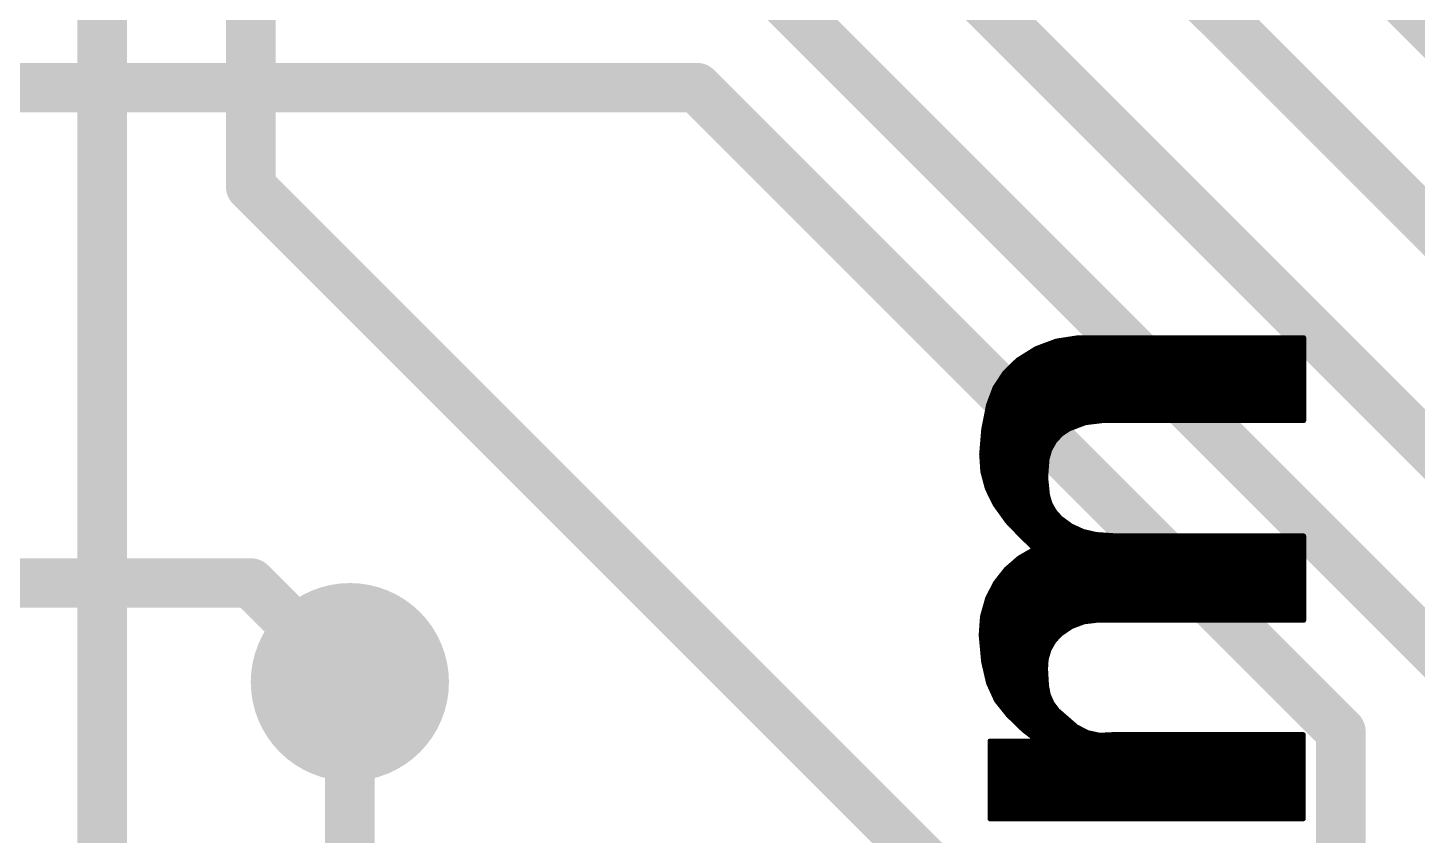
# Model space of a CAD drawing. Extents: x -0.1 to 53.5, y -15.6 to 62.5.
# Drawn here: x 7.75 to 14.87, y 19.03 to 23.17 of the extents above; entities that cross this region are included whole.
import ezdxf

# ---------------------------------------------------------------- set-up
doc = ezdxf.new("R2010")
doc.units = 0
for name, color, linetype in [('1', 12, 'CONTINUOUS'), ('16', 132, 'CONTINUOUS'), ('18', 110, 'CONTINUOUS'), ('21', 41, 'CONTINUOUS')]:
    doc.layers.add(name, color=color, linetype=linetype)

# ---------------------------------------------------------------- blocks, each defined once
blk = doc.blocks.new('ROUNDV')
at = {"const_width": 0.5}
blk.add_lwpolyline([(0, -0.25, 1), (0, 0.25, 1), (0, -0.25)], format="xyb", dxfattribs=at)

msp = doc.modelspace()

# ---------------------------------------------------------------- linework, layer by layer
at = {"layer": '1', "const_width": 0.254}
for points in [[(17.018, 21.082), (8.89, 29.21)], [(16.383, 20.701), (9.652, 27.432)], [(15.748, 20.193), (9.144, 26.797)], [(15.113, 19.812), (10.668, 24.257)], [(11.176, 22.86), (2.54, 22.86)], [(12.192, 21.844), (11.176, 22.86)], [(14.478, 19.558), (12.192, 21.844)], [(8.89, 20.32), (2.54, 20.32)], [(9.398, 19.812), (8.89, 20.32)], [(14.478, 17.653), (14.478, 19.558)]]:
    msp.add_lwpolyline(points, dxfattribs=at)
at = {"layer": '1', "const_width": 0.127}
for points in [[(11.2209, 22.9049, 1), (11.1311, 22.8151)], [(11.176, 22.7965, 1), (11.176, 22.9235)], [(12.2369, 21.8889, 1), (12.1471, 21.7991)], [(12.1471, 21.7991, 1), (12.2369, 21.8889)], [(8.9349, 20.3649, 1), (8.8451, 20.2751)], [(8.89, 20.2565, 1), (8.89, 20.3835)], [(9.3531, 19.7671, 1), (9.4429, 19.8569)], [(14.5415, 19.558, 1), (14.4145, 19.558)], [(14.4331, 19.5131, 1), (14.5229, 19.6029)]]:
    msp.add_lwpolyline(points, format="xyb", dxfattribs=at)
at = {"layer": '16', "const_width": 0.254}
for points in [[(8.89, 22.352), (8.89, 44.958)], [(8.128, 19.685), (8.128, 28.702)], [(14.732, 16.51), (8.89, 22.352)], [(9.398, 13.081), (9.398, 19.812)], [(8.128, 13.335), (8.128, 19.685)]]:
    msp.add_lwpolyline(points, dxfattribs=at)
at = {"layer": '16', "const_width": 0.127}
for points in [[(8.9349, 22.3969, 1), (8.8451, 22.3071)], [(8.8265, 22.352, 1), (8.9535, 22.352)], [(9.4615, 19.812, 1), (9.3345, 19.812)], [(8.1915, 19.685, 1), (8.0645, 19.685)], [(8.0645, 19.685, 1), (8.1915, 19.685)]]:
    msp.add_lwpolyline(points, format="xyb", dxfattribs=at)
at = {"layer": '21', "const_width": 0.0254}
for points in [[(13.0197, 21.5605), (13.1293, 21.5773)], [(13.1293, 21.5773), (14.2875, 21.5773)], [(14.2875, 21.5773), (14.2875, 21.1531)], [(12.8219, 21.463), (12.9158, 21.5218)], [(12.903, 21.5138), (14.2875, 21.5138)], [(12.9158, 21.5218), (13.0197, 21.5605)], [(12.9625, 21.5392), (14.2875, 21.5392)], [(13.0466, 21.5646), (14.2875, 21.5646)], [(12.7555, 21.3985), (12.8219, 21.463)], [(12.7958, 21.4376), (14.2875, 21.4376)], [(12.8219, 21.463), (14.2875, 21.463)], [(12.8625, 21.4884), (14.2875, 21.4884)], [(12.7048, 21.321), (12.7555, 21.3985)], [(12.7312, 21.3614), (14.2875, 21.3614)], [(12.7478, 21.3868), (14.2875, 21.3868)], [(12.7696, 21.4122), (14.2875, 21.4122)], [(12.6721, 21.2344), (12.7048, 21.321)], [(12.6912, 21.2852), (14.2875, 21.2852)], [(12.7008, 21.3106), (14.2875, 21.3106)], [(12.7146, 21.336), (14.2875, 21.336)], [(12.6472, 21.1084), (12.6721, 21.2344)], [(12.6721, 21.2344), (14.2875, 21.2344)], [(12.6817, 21.2598), (14.2875, 21.2598)], [(12.6571, 21.1582), (14.2875, 21.1582)], [(12.6621, 21.1836), (14.2875, 21.1836)], [(12.6671, 21.209), (14.2875, 21.209)], [(13.1685, 21.1421), (13.0835, 21.1099)], [(13.2588, 21.1531), (13.1685, 21.1421)], [(14.2875, 21.1531), (13.2588, 21.1531)], [(12.6365, 20.9804), (12.6472, 21.1084)], [(12.645, 21.082), (13.0427, 21.082)], [(12.6471, 21.1074), (13.0798, 21.1074)], [(12.652, 21.1328), (13.1439, 21.1328)], [(13.0427, 21.0821), (13.0094, 21.0456)], [(13.0835, 21.1099), (13.0427, 21.0821)], [(12.6386, 21.0058), (12.9872, 21.0058)], [(12.6408, 21.0312), (13.0014, 21.0312)], [(12.6429, 21.0566), (13.0195, 21.0566)], [(12.9853, 21.0025), (12.9718, 20.955)], [(13.0094, 21.0456), (12.9853, 21.0025)], [(12.6426, 20.891), (12.6365, 20.9804)], [(12.6365, 20.9804), (12.979, 20.9804)], [(12.6382, 20.955), (12.9718, 20.955)], [(12.64, 20.9296), (12.9699, 20.9296)], [(12.9718, 20.955), (12.9648, 20.8622)], [(12.6417, 20.9042), (12.968, 20.9042)], [(12.6658, 20.8044), (12.6426, 20.891)], [(12.6459, 20.8788), (12.9661, 20.8788)], [(12.9648, 20.8622), (12.9743, 20.7696)], [(12.6527, 20.8534), (12.9657, 20.8534)], [(12.6595, 20.828), (12.9683, 20.828)], [(12.7051, 20.7239), (12.6658, 20.8044)], [(12.6667, 20.8026), (12.9709, 20.8026)], [(12.6791, 20.7772), (12.9735, 20.7772)], [(12.6915, 20.7518), (12.9798, 20.7518)], [(12.7039, 20.7264), (12.9875, 20.7264)], [(12.7689, 20.635), (12.7051, 20.7239)], [(12.9743, 20.7696), (12.9876, 20.7261)], [(12.9876, 20.7261), (13.01, 20.6865)], [(12.7215, 20.701), (13.0018, 20.701)], [(12.7398, 20.6756), (13.0198, 20.6756)], [(12.758, 20.6502), (13.0438, 20.6502)], [(13.01, 20.6865), (13.0404, 20.6527)], [(13.0404, 20.6527), (13.0953, 20.6126)], [(12.8448, 20.5562), (12.7689, 20.635)], [(12.7787, 20.6248), (13.0786, 20.6248)], [(12.8032, 20.5994), (13.1242, 20.5994)], [(12.8277, 20.574), (13.2013, 20.574)], [(13.0953, 20.6126), (13.157, 20.5843)], [(13.157, 20.5843), (13.2232, 20.5689)], [(12.893, 20.5105), (12.8448, 20.5562)], [(12.8528, 20.5486), (14.2875, 20.5486)], [(12.8796, 20.5232), (14.2875, 20.5232)], [(12.9021, 20.5014), (12.893, 20.5105)], [(12.9048, 20.4974), (12.9021, 20.5014)], [(13.2232, 20.5689), (13.335, 20.5613)], [(13.335, 20.5613), (14.2875, 20.5613)], [(14.2875, 20.5613), (14.2875, 20.1295)], [(12.762, 20.3902), (12.8289, 20.4483)], [(12.8274, 20.447), (14.2875, 20.447)], [(12.8289, 20.4483), (12.9057, 20.4927)], [(12.8706, 20.4724), (14.2875, 20.4724)], [(12.9045, 20.4978), (14.2875, 20.4978)], [(12.9057, 20.4927), (12.9048, 20.4974)], [(12.7073, 20.3203), (12.762, 20.3902)], [(12.7468, 20.3708), (14.2875, 20.3708)], [(12.7689, 20.3962), (14.2875, 20.3962)], [(12.7982, 20.4216), (14.2875, 20.4216)], [(12.667, 20.2413), (12.7073, 20.3203)], [(12.6942, 20.2946), (14.2875, 20.2946)], [(12.7072, 20.32), (14.2875, 20.32)], [(12.727, 20.3454), (14.2875, 20.3454)], [(12.6409, 20.149), (12.667, 20.2413)], [(12.6605, 20.2184), (14.2875, 20.2184)], [(12.6683, 20.2438), (14.2875, 20.2438)], [(12.6812, 20.2692), (14.2875, 20.2692)], [(12.634, 20.0533), (12.6409, 20.149)], [(12.6462, 20.1676), (14.2875, 20.1676)], [(12.6534, 20.193), (14.2875, 20.193)], [(12.6368, 20.0914), (13.0891, 20.0914)], [(12.6386, 20.1168), (13.1503, 20.1168)], [(12.6404, 20.1422), (14.2875, 20.1422)], [(13.0976, 20.0971), (13.0404, 20.0584)], [(13.1623, 20.1213), (13.0976, 20.0971)], [(13.2309, 20.1295), (13.1623, 20.1213)], [(14.2875, 20.1295), (13.2309, 20.1295)], [(12.6467, 19.9161), (12.634, 20.0533)], [(12.6349, 20.066), (13.0516, 20.066)], [(12.6352, 20.0406), (13.024, 20.0406)], [(12.6375, 20.0152), (13.0029, 20.0152)], [(13.0066, 20.0216), (12.9819, 19.9783)], [(13.0404, 20.0584), (13.0066, 20.0216)], [(12.6399, 19.9898), (12.9885, 19.9898)], [(12.6422, 19.9644), (12.9777, 19.9644)], [(12.6446, 19.939), (12.9701, 19.939)], [(12.9675, 19.9304), (12.9642, 19.8806)], [(12.9819, 19.9783), (12.9675, 19.9304)], [(12.6721, 19.8069), (12.6467, 19.9161)], [(12.6473, 19.9136), (12.9664, 19.9136)], [(12.6532, 19.8882), (12.9647, 19.8882)], [(12.6591, 19.8628), (12.9652, 19.8628)], [(12.9642, 19.8806), (12.9692, 19.7942)], [(12.665, 19.8374), (12.9667, 19.8374)], [(12.6709, 19.812), (12.9682, 19.812)], [(12.7125, 19.718), (12.6721, 19.8069)], [(12.9692, 19.7942), (12.9779, 19.7479)], [(12.6813, 19.7866), (12.9706, 19.7866)], [(12.6929, 19.7612), (12.9754, 19.7612)], [(12.7044, 19.7358), (12.9832, 19.7358)], [(12.7737, 19.6418), (12.7125, 19.718)], [(12.9779, 19.7479), (12.9968, 19.7048)], [(12.7186, 19.7104), (12.9944, 19.7104)], [(12.739, 19.685), (13.0117, 19.685)], [(12.7594, 19.6596), (13.0339, 19.6596)], [(12.9968, 19.7048), (13.0251, 19.6672)], [(13.0251, 19.6672), (13.1216, 19.5834)], [(12.8524, 19.5656), (12.7737, 19.6418)], [(12.7816, 19.6342), (13.0631, 19.6342)], [(12.8078, 19.6088), (13.0924, 19.6088)], [(12.834, 19.5834), (13.1216, 19.5834)], [(13.1216, 19.5834), (13.1782, 19.5536)], [(12.6797, 19.111), (12.6797, 19.5097)], [(12.6797, 19.5097), (12.9007, 19.5097)], [(12.6797, 19.5072), (14.285, 19.5072)], [(12.8956, 19.5326), (12.8524, 19.5656)], [(12.8624, 19.558), (13.1698, 19.558)], [(12.9007, 19.5097), (12.8956, 19.5326)], [(12.8956, 19.5326), (14.285, 19.5326)], [(13.1782, 19.5536), (13.2406, 19.5397)], [(13.2406, 19.5397), (13.3045, 19.5428)], [(13.3045, 19.5428), (14.285, 19.5428)], [(14.285, 19.5428), (14.285, 19.111)], [(12.6797, 19.4818), (14.285, 19.4818)], [(12.6797, 19.4564), (14.285, 19.4564)], [(12.6797, 19.431), (14.285, 19.431)], [(12.6797, 19.4056), (14.285, 19.4056)], [(12.6797, 19.3802), (14.285, 19.3802)], [(12.6797, 19.3548), (14.285, 19.3548)], [(12.6797, 19.3294), (14.285, 19.3294)], [(12.6797, 19.304), (14.285, 19.304)], [(12.6797, 19.2786), (14.285, 19.2786)], [(12.6797, 19.2532), (14.285, 19.2532)], [(12.6797, 19.2278), (14.285, 19.2278)], [(12.6797, 19.2024), (14.285, 19.2024)], [(12.6797, 19.177), (14.285, 19.177)], [(12.6797, 19.1516), (14.285, 19.1516)], [(12.6797, 19.1262), (14.285, 19.1262)], [(14.285, 19.111), (12.6797, 19.111)]]:
    msp.add_lwpolyline(points, dxfattribs=at)
at = {"layer": '21', "const_width": 0.0127}
for points in [[(13.1293, 21.5837, 1), (13.1293, 21.5709)], [(13.1303, 21.571, 1), (13.1283, 21.5836)], [(14.2939, 21.5773, 1), (14.2812, 21.5773)], [(14.2875, 21.5709, 1), (14.2875, 21.5837)], [(12.903, 21.5202, 1), (12.903, 21.5074)], [(12.9136, 21.5278, 1), (12.9181, 21.5159)], [(12.9192, 21.5165, 1), (12.9125, 21.5272)], [(12.9625, 21.5456, 1), (12.9625, 21.5328)], [(13.0188, 21.5667, 1), (13.0207, 21.5542)], [(13.022, 21.5545, 1), (13.0175, 21.5664)], [(13.0466, 21.571, 1), (13.0466, 21.5583)], [(14.2875, 21.5583, 1), (14.2875, 21.571)], [(14.2875, 21.5328, 1), (14.2875, 21.5456)], [(14.2875, 21.5074, 1), (14.2875, 21.5202)], [(12.7958, 21.444, 1), (12.7958, 21.4312)], [(12.8219, 21.4694, 1), (12.8219, 21.4566)], [(12.8185, 21.4684, 1), (12.8253, 21.4576)], [(12.8263, 21.4584, 1), (12.8175, 21.4676)], [(12.8625, 21.4948, 1), (12.8625, 21.4821)], [(14.2875, 21.4821, 1), (14.2875, 21.4948)], [(14.2875, 21.4566, 1), (14.2875, 21.4694)], [(14.2875, 21.4312, 1), (14.2875, 21.444)], [(12.7312, 21.3678, 1), (12.7312, 21.355)], [(12.7478, 21.3932, 1), (12.7478, 21.3804)], [(12.7511, 21.403, 1), (12.7599, 21.3939)], [(12.7608, 21.395, 1), (12.7502, 21.402)], [(12.7696, 21.4186, 1), (12.7696, 21.4059)], [(14.2875, 21.4059, 1), (14.2875, 21.4186)], [(14.2875, 21.3804, 1), (14.2875, 21.3932)], [(14.2875, 21.355, 1), (14.2875, 21.3678)], [(12.6912, 21.2916, 1), (12.6912, 21.2788)], [(12.7008, 21.317, 1), (12.7008, 21.3042)], [(12.6994, 21.3245, 1), (12.7101, 21.3176)], [(12.7107, 21.3188, 1), (12.6988, 21.3233)], [(12.7146, 21.3424, 1), (12.7146, 21.3297)], [(14.2875, 21.3297, 1), (14.2875, 21.3424)], [(14.2875, 21.3042, 1), (14.2875, 21.317)], [(14.2875, 21.2788, 1), (14.2875, 21.2916)], [(12.6721, 21.2408, 1), (12.6721, 21.228)], [(12.6662, 21.2366, 1), (12.678, 21.2322)], [(12.6783, 21.2332, 1), (12.6659, 21.2356)], [(12.6817, 21.2662, 1), (12.6817, 21.2535)], [(14.2875, 21.2535, 1), (14.2875, 21.2662)], [(14.2875, 21.228, 1), (14.2875, 21.2408)], [(12.6571, 21.1646, 1), (12.6571, 21.1518)], [(12.6621, 21.19, 1), (12.6621, 21.1773)], [(12.6671, 21.2154, 1), (12.6671, 21.2026)], [(13.1678, 21.1485, 1), (13.1693, 21.1358)], [(13.1708, 21.1362, 1), (13.1663, 21.1481)], [(13.2588, 21.1595, 1), (13.2588, 21.1468)], [(13.2596, 21.1468, 1), (13.258, 21.1594)], [(14.2812, 21.1531, 1), (14.2939, 21.1531)], [(14.2875, 21.2026, 1), (14.2875, 21.2154)], [(14.2875, 21.1773, 1), (14.2875, 21.19)], [(14.2875, 21.1518, 1), (14.2875, 21.1646)], [(14.2875, 21.1468, 1), (14.2875, 21.1595)], [(12.645, 21.0884, 1), (12.645, 21.0756)], [(12.6471, 21.1138, 1), (12.6471, 21.1011)], [(12.641, 21.1096, 1), (12.6534, 21.1072)], [(12.6535, 21.1079, 1), (12.6409, 21.1089)], [(12.652, 21.1392, 1), (12.652, 21.1264)], [(13.0391, 21.0873, 1), (13.0463, 21.0768)], [(13.0474, 21.0778, 1), (13.038, 21.0863)], [(13.0427, 21.0756, 1), (13.0427, 21.0884)], [(13.0812, 21.1158, 1), (13.0858, 21.104)], [(13.0798, 21.1011, 1), (13.0798, 21.1138)], [(13.0871, 21.1047, 1), (13.0799, 21.1151)], [(13.1439, 21.1264, 1), (13.1439, 21.1392)], [(12.6386, 21.0122, 1), (12.6386, 20.9994)], [(12.6408, 21.0376, 1), (12.6408, 21.0249)], [(12.6429, 21.063, 1), (12.6429, 21.0502)], [(12.9798, 21.0056, 1), (12.9909, 20.9994)], [(12.9915, 21.0007, 1), (12.9792, 21.0042)], [(12.9872, 20.9994, 1), (12.9872, 21.0122)], [(13.0014, 21.0249, 1), (13.0014, 21.0376)], [(13.0047, 21.0499, 1), (13.0141, 21.0413)], [(13.015, 21.0425, 1), (13.0039, 21.0487)], [(13.0195, 21.0502, 1), (13.0195, 21.063)], [(12.6428, 20.9808, 1), (12.6302, 20.98)], [(12.6365, 20.9868, 1), (12.6365, 20.974)], [(12.6302, 20.9809, 1), (12.6428, 20.9799)], [(12.6382, 20.9614, 1), (12.6382, 20.9487)], [(12.64, 20.936, 1), (12.64, 20.9232)], [(12.9657, 20.9567, 1), (12.9779, 20.9533)], [(12.9781, 20.9545, 1), (12.9655, 20.9555)], [(12.9699, 20.9232, 1), (12.9699, 20.936)], [(12.9718, 20.9487, 1), (12.9718, 20.9614)], [(12.979, 20.974, 1), (12.979, 20.9868)], [(12.6417, 20.9106, 1), (12.6417, 20.8978)], [(12.6488, 20.8926, 1), (12.6365, 20.8894)], [(12.6363, 20.8906, 1), (12.649, 20.8914)], [(12.6459, 20.8852, 1), (12.6459, 20.8725)], [(12.9712, 20.8628, 1), (12.9585, 20.8615)], [(12.9585, 20.8627, 1), (12.9712, 20.8617)], [(12.9661, 20.8725, 1), (12.9661, 20.8852)], [(12.968, 20.8978, 1), (12.968, 20.9106)], [(12.6527, 20.8598, 1), (12.6527, 20.847)], [(12.6595, 20.8344, 1), (12.6595, 20.8216)], [(12.6715, 20.8072, 1), (12.6601, 20.8016)], [(12.6597, 20.8028, 1), (12.6719, 20.8061)], [(12.6667, 20.809, 1), (12.6667, 20.7963)], [(12.9657, 20.847, 1), (12.9657, 20.8598)], [(12.9683, 20.8216, 1), (12.9683, 20.8344)], [(12.9709, 20.7963, 1), (12.9709, 20.809)], [(12.6791, 20.7836, 1), (12.6791, 20.7708)], [(12.6915, 20.7582, 1), (12.6915, 20.7454)], [(12.7039, 20.7328, 1), (12.7039, 20.7201)], [(12.7103, 20.7276, 1), (12.6999, 20.7202)], [(12.6994, 20.7211, 1), (12.7108, 20.7267)], [(12.9804, 20.7715, 1), (12.9682, 20.7677)], [(12.968, 20.769, 1), (12.9806, 20.7702)], [(12.9735, 20.7708, 1), (12.9735, 20.7836)], [(12.9798, 20.7454, 1), (12.9798, 20.7582)], [(12.9932, 20.7292, 1), (12.9821, 20.723)], [(12.9816, 20.7243, 1), (12.9937, 20.728)], [(12.9875, 20.7201, 1), (12.9875, 20.7328)], [(12.7215, 20.7074, 1), (12.7215, 20.6946)], [(12.7398, 20.682, 1), (12.7398, 20.6692)], [(12.758, 20.6566, 1), (12.758, 20.6439)], [(13.0018, 20.6946, 1), (13.0018, 20.7074)], [(13.0147, 20.6908, 1), (13.0053, 20.6823)], [(13.0045, 20.6834, 1), (13.0155, 20.6897)], [(13.0198, 20.6692, 1), (13.0198, 20.682)], [(13.0441, 20.6578, 1), (13.0367, 20.6476)], [(13.0357, 20.6485, 1), (13.0451, 20.6569)], [(13.0438, 20.6439, 1), (13.0438, 20.6566)], [(12.7735, 20.6394, 1), (12.7643, 20.6306)], [(12.7637, 20.6313, 1), (12.7741, 20.6387)], [(12.7787, 20.6312, 1), (12.7787, 20.6184)], [(12.8032, 20.6058, 1), (12.8032, 20.593)], [(12.8277, 20.5804, 1), (12.8277, 20.5677)], [(13.0786, 20.6184, 1), (13.0786, 20.6312)], [(13.0979, 20.6184, 1), (13.0926, 20.6069)], [(13.0915, 20.6075, 1), (13.099, 20.6178)], [(13.1242, 20.593, 1), (13.1242, 20.6058)], [(13.1585, 20.5905, 1), (13.1556, 20.5781)], [(13.1544, 20.5786, 1), (13.1597, 20.5901)], [(13.2013, 20.5677, 1), (13.2013, 20.5804)], [(12.8492, 20.5608, 1), (12.8404, 20.5516)], [(12.8402, 20.5518, 1), (12.8494, 20.5606)], [(12.8528, 20.555, 1), (12.8528, 20.5422)], [(12.8796, 20.5296, 1), (12.8796, 20.5168)], [(12.8975, 20.515, 1), (12.8885, 20.506)], [(12.8886, 20.5059, 1), (12.8974, 20.5151)], [(12.9074, 20.5049, 1), (12.8968, 20.4979)], [(13.2236, 20.5752, 1), (13.2228, 20.5626)], [(13.2218, 20.5627, 1), (13.2246, 20.5751)], [(13.335, 20.5677, 1), (13.335, 20.5549)], [(13.3346, 20.555, 1), (13.3354, 20.5676)], [(14.2939, 20.5613, 1), (14.2812, 20.5613)], [(14.2875, 20.5549, 1), (14.2875, 20.5677)], [(14.2875, 20.5422, 1), (14.2875, 20.555)], [(14.2875, 20.5168, 1), (14.2875, 20.5296)], [(12.8274, 20.4534, 1), (12.8274, 20.4407)], [(12.8257, 20.4538, 1), (12.8321, 20.4428)], [(12.8331, 20.4435, 1), (12.8247, 20.4531)], [(12.8706, 20.4788, 1), (12.8706, 20.466)], [(12.8976, 20.4969, 1), (12.9066, 20.5059)], [(12.9045, 20.5042, 1), (12.9045, 20.4915)], [(12.911, 20.4986, 1), (12.8985, 20.4962)], [(12.8995, 20.4939, 1), (12.91, 20.501)], [(12.8995, 20.4915, 1), (12.9119, 20.4939)], [(12.9089, 20.4872, 1), (12.9025, 20.4982)], [(14.2875, 20.4915, 1), (14.2875, 20.5042)], [(14.2875, 20.466, 1), (14.2875, 20.4788)], [(14.2875, 20.4407, 1), (14.2875, 20.4534)], [(12.7468, 20.3772, 1), (12.7468, 20.3645)], [(12.7578, 20.3949, 1), (12.7661, 20.3854)], [(12.767, 20.3862, 1), (12.757, 20.3941)], [(12.7689, 20.4026, 1), (12.7689, 20.3898)], [(12.7982, 20.428, 1), (12.7982, 20.4153)], [(14.2875, 20.4153, 1), (14.2875, 20.428)], [(14.2875, 20.3898, 1), (14.2875, 20.4026)], [(14.2875, 20.3645, 1), (14.2875, 20.3772)], [(12.6942, 20.301, 1), (12.6942, 20.2883)], [(12.7072, 20.3264, 1), (12.7072, 20.3136)], [(12.7023, 20.3242, 1), (12.7123, 20.3164)], [(12.713, 20.3174, 1), (12.7017, 20.3232)], [(12.727, 20.3518, 1), (12.727, 20.3391)], [(14.2875, 20.3391, 1), (14.2875, 20.3518)], [(14.2875, 20.3136, 1), (14.2875, 20.3264)], [(14.2875, 20.2883, 1), (14.2875, 20.301)], [(12.6605, 20.2248, 1), (12.6605, 20.2121)], [(12.6613, 20.2442, 1), (12.6727, 20.2384)], [(12.6731, 20.2396, 1), (12.6609, 20.243)], [(12.6683, 20.2502, 1), (12.6683, 20.2374)], [(12.6812, 20.2756, 1), (12.6812, 20.2629)], [(14.2875, 20.2629, 1), (14.2875, 20.2756)], [(14.2875, 20.2374, 1), (14.2875, 20.2502)], [(14.2875, 20.2121, 1), (14.2875, 20.2248)], [(12.6348, 20.1507, 1), (12.6471, 20.1473)], [(12.6473, 20.1485, 1), (12.6346, 20.1494)], [(12.6462, 20.174, 1), (12.6462, 20.1612)], [(12.6534, 20.1994, 1), (12.6534, 20.1867)], [(14.2875, 20.1867, 1), (14.2875, 20.1994)], [(14.2875, 20.1612, 1), (14.2875, 20.174)], [(12.6368, 20.0978, 1), (12.6368, 20.085)], [(12.6386, 20.1232, 1), (12.6386, 20.1105)], [(12.6404, 20.1486, 1), (12.6404, 20.1359)], [(13.0891, 20.085, 1), (13.0891, 20.0978)], [(13.0954, 20.1031, 1), (13.0998, 20.0912)], [(13.1012, 20.0919, 1), (13.094, 20.1024)], [(13.1503, 20.1105, 1), (13.1503, 20.1232)], [(13.1616, 20.1276, 1), (13.1631, 20.115)], [(13.1645, 20.1153, 1), (13.1601, 20.1272)], [(13.2309, 20.1359, 1), (13.2309, 20.1231)], [(13.2317, 20.1232, 1), (13.2301, 20.1358)], [(14.2812, 20.1295, 1), (14.2939, 20.1295)], [(14.2875, 20.1359, 1), (14.2875, 20.1486)], [(14.2875, 20.1231, 1), (14.2875, 20.1359)], [(12.6403, 20.0539, 1), (12.6277, 20.0527)], [(12.6277, 20.0538, 1), (12.6403, 20.0528)], [(12.6349, 20.0724, 1), (12.6349, 20.0597)], [(12.6352, 20.047, 1), (12.6352, 20.0343)], [(12.6375, 20.0216, 1), (12.6375, 20.0088)], [(13.0019, 20.0259, 1), (13.0113, 20.0173)], [(13.0121, 20.0185, 1), (13.0011, 20.0248)], [(13.0029, 20.0088, 1), (13.0029, 20.0216)], [(13.024, 20.0343, 1), (13.024, 20.047)], [(13.0368, 20.0637, 1), (13.044, 20.0531)], [(13.0451, 20.0541, 1), (13.0357, 20.0627)], [(13.0516, 20.0597, 1), (13.0516, 20.0724)], [(12.6399, 19.9962, 1), (12.6399, 19.9835)], [(12.6422, 19.9708, 1), (12.6422, 19.9581)], [(12.6446, 19.9454, 1), (12.6446, 19.9326)], [(12.9738, 19.93, 1), (12.9612, 19.9308)], [(12.9701, 19.9326, 1), (12.9701, 19.9454)], [(12.9764, 19.9814, 1), (12.9874, 19.9751)], [(12.988, 19.9764, 1), (12.9758, 19.9801)], [(12.9777, 19.9581, 1), (12.9777, 19.9708)], [(12.9885, 19.9835, 1), (12.9885, 19.9962)], [(12.6529, 19.9175, 1), (12.6405, 19.9147)], [(12.6404, 19.9155, 1), (12.653, 19.9167)], [(12.6473, 19.92, 1), (12.6473, 19.9073)], [(12.6532, 19.8946, 1), (12.6532, 19.8819)], [(12.6591, 19.8692, 1), (12.6591, 19.8564)], [(12.9705, 19.881, 1), (12.9579, 19.8802)], [(12.9579, 19.881, 1), (12.9705, 19.8802)], [(12.9614, 19.9323, 1), (12.9736, 19.9286)], [(12.9647, 19.8819, 1), (12.9647, 19.8946)], [(12.9652, 19.8564, 1), (12.9652, 19.8692)], [(12.9664, 19.9073, 1), (12.9664, 19.92)], [(12.665, 19.8438, 1), (12.665, 19.8311)], [(12.6709, 19.8184, 1), (12.6709, 19.8056)], [(12.6779, 19.8095, 1), (12.6663, 19.8043)], [(12.6659, 19.8055, 1), (12.6783, 19.8083)], [(12.9754, 19.7954, 1), (12.963, 19.793)], [(12.9629, 19.7938, 1), (12.9755, 19.7946)], [(12.9667, 19.8311, 1), (12.9667, 19.8438)], [(12.9682, 19.8056, 1), (12.9682, 19.8184)], [(12.6813, 19.793, 1), (12.6813, 19.7802)], [(12.6929, 19.7676, 1), (12.6929, 19.7549)], [(12.7044, 19.7422, 1), (12.7044, 19.7294)], [(12.7175, 19.7219, 1), (12.7076, 19.714)], [(12.9706, 19.7802, 1), (12.9706, 19.793)], [(12.9837, 19.7505, 1), (12.972, 19.7454)], [(12.9716, 19.7468, 1), (12.9841, 19.7491)], [(12.9754, 19.7549, 1), (12.9754, 19.7676)], [(12.9832, 19.7294, 1), (12.9832, 19.7422)], [(12.7068, 19.7153, 1), (12.7183, 19.7206)], [(12.7186, 19.7168, 1), (12.7186, 19.704)], [(12.739, 19.6914, 1), (12.739, 19.6787)], [(12.7594, 19.666, 1), (12.7594, 19.6532)], [(13.0019, 19.7087, 1), (12.9917, 19.701)], [(12.991, 19.7023, 1), (13.0026, 19.7074)], [(12.9944, 19.704, 1), (12.9944, 19.7168)], [(13.0117, 19.6787, 1), (13.0117, 19.6914)], [(13.0293, 19.672, 1), (13.0209, 19.6624)], [(13.02, 19.6634, 1), (13.0302, 19.671)], [(13.0339, 19.6532, 1), (13.0339, 19.666)], [(12.7781, 19.6464, 1), (12.7693, 19.6372)], [(12.7687, 19.6378, 1), (12.7787, 19.6458)], [(12.7816, 19.6406, 1), (12.7816, 19.6278)], [(12.8078, 19.6152, 1), (12.8078, 19.6025)], [(12.834, 19.5898, 1), (12.834, 19.577)], [(13.0631, 19.6278, 1), (13.0631, 19.6406)], [(13.0924, 19.6025, 1), (13.0924, 19.6152)], [(13.1246, 19.589, 1), (13.1186, 19.5778)], [(13.1174, 19.5786, 1), (13.1258, 19.5882)], [(13.1216, 19.577, 1), (13.1216, 19.5898)], [(12.6797, 19.5161, 1), (12.6797, 19.5034)], [(12.6797, 19.5136, 1), (12.6797, 19.5008)], [(12.686, 19.5097, 1), (12.6734, 19.5097)], [(12.8563, 19.5706, 1), (12.8485, 19.5606)], [(12.848, 19.561, 1), (12.8568, 19.5702)], [(12.8624, 19.5644, 1), (12.8624, 19.5516)], [(12.8956, 19.539, 1), (12.8956, 19.5263)], [(12.9018, 19.534, 1), (12.8894, 19.5312)], [(12.8917, 19.5276, 1), (12.8995, 19.5376)], [(12.8945, 19.5083, 1), (12.9069, 19.5111)], [(12.9007, 19.5034, 1), (12.9007, 19.5161)], [(13.1698, 19.5516, 1), (13.1698, 19.5644)], [(13.1796, 19.5598, 1), (13.1768, 19.5474)], [(13.1752, 19.548, 1), (13.1811, 19.5592)], [(13.2403, 19.5461, 1), (13.2409, 19.5334)], [(13.2392, 19.5335, 1), (13.242, 19.5459)], [(13.3045, 19.5492, 1), (13.3045, 19.5364)], [(13.3048, 19.5365, 1), (13.3042, 19.5491)], [(14.2913, 19.5428, 1), (14.2787, 19.5428)], [(14.285, 19.5364, 1), (14.285, 19.5492)], [(14.285, 19.5263, 1), (14.285, 19.539)], [(14.285, 19.5008, 1), (14.285, 19.5136)], [(12.6797, 19.4882, 1), (12.6797, 19.4754)], [(12.6797, 19.4628, 1), (12.6797, 19.4501)], [(14.285, 19.4754, 1), (14.285, 19.4882)], [(14.285, 19.4501, 1), (14.285, 19.4628)], [(12.6797, 19.4374, 1), (12.6797, 19.4246)], [(12.6797, 19.412, 1), (12.6797, 19.3992)], [(12.6797, 19.3866, 1), (12.6797, 19.3739)], [(14.285, 19.4246, 1), (14.285, 19.4374)], [(14.285, 19.3992, 1), (14.285, 19.412)], [(14.285, 19.3739, 1), (14.285, 19.3866)], [(12.6797, 19.3612, 1), (12.6797, 19.3484)], [(12.6797, 19.3358, 1), (12.6797, 19.323)], [(12.6797, 19.3104, 1), (12.6797, 19.2977)], [(14.285, 19.3484, 1), (14.285, 19.3612)], [(14.285, 19.323, 1), (14.285, 19.3358)], [(14.285, 19.2977, 1), (14.285, 19.3104)], [(12.6797, 19.285, 1), (12.6797, 19.2722)], [(12.6797, 19.2596, 1), (12.6797, 19.2468)], [(12.6797, 19.2342, 1), (12.6797, 19.2215)], [(14.285, 19.2722, 1), (14.285, 19.285)], [(14.285, 19.2468, 1), (14.285, 19.2596)], [(14.285, 19.2215, 1), (14.285, 19.2342)], [(12.6797, 19.2088, 1), (12.6797, 19.196)], [(12.6797, 19.1834, 1), (12.6797, 19.1706)], [(12.6797, 19.158, 1), (12.6797, 19.1453)], [(14.285, 19.196, 1), (14.285, 19.2088)], [(14.285, 19.1706, 1), (14.285, 19.1834)], [(14.285, 19.1453, 1), (14.285, 19.158)], [(12.6797, 19.1326, 1), (12.6797, 19.1198)], [(12.6797, 19.1174, 1), (12.6797, 19.1046)], [(12.6734, 19.111, 1), (12.686, 19.111)], [(14.2787, 19.111, 1), (14.2913, 19.111)], [(14.285, 19.1198, 1), (14.285, 19.1326)], [(14.285, 19.1046, 1), (14.285, 19.1174)]]:
    msp.add_lwpolyline(points, format="xyb", dxfattribs=at)

# ---------------------------------------------------------------- block references
at = {"layer": '18', "xscale": 1.016, "yscale": 1.016}
msp.add_blockref('ROUNDV', (9.398, 19.812), dxfattribs=at)
msp.add_blockref('ROUNDV', (9.398, 19.812), dxfattribs=at)

doc.saveas('drawing.dxf')
